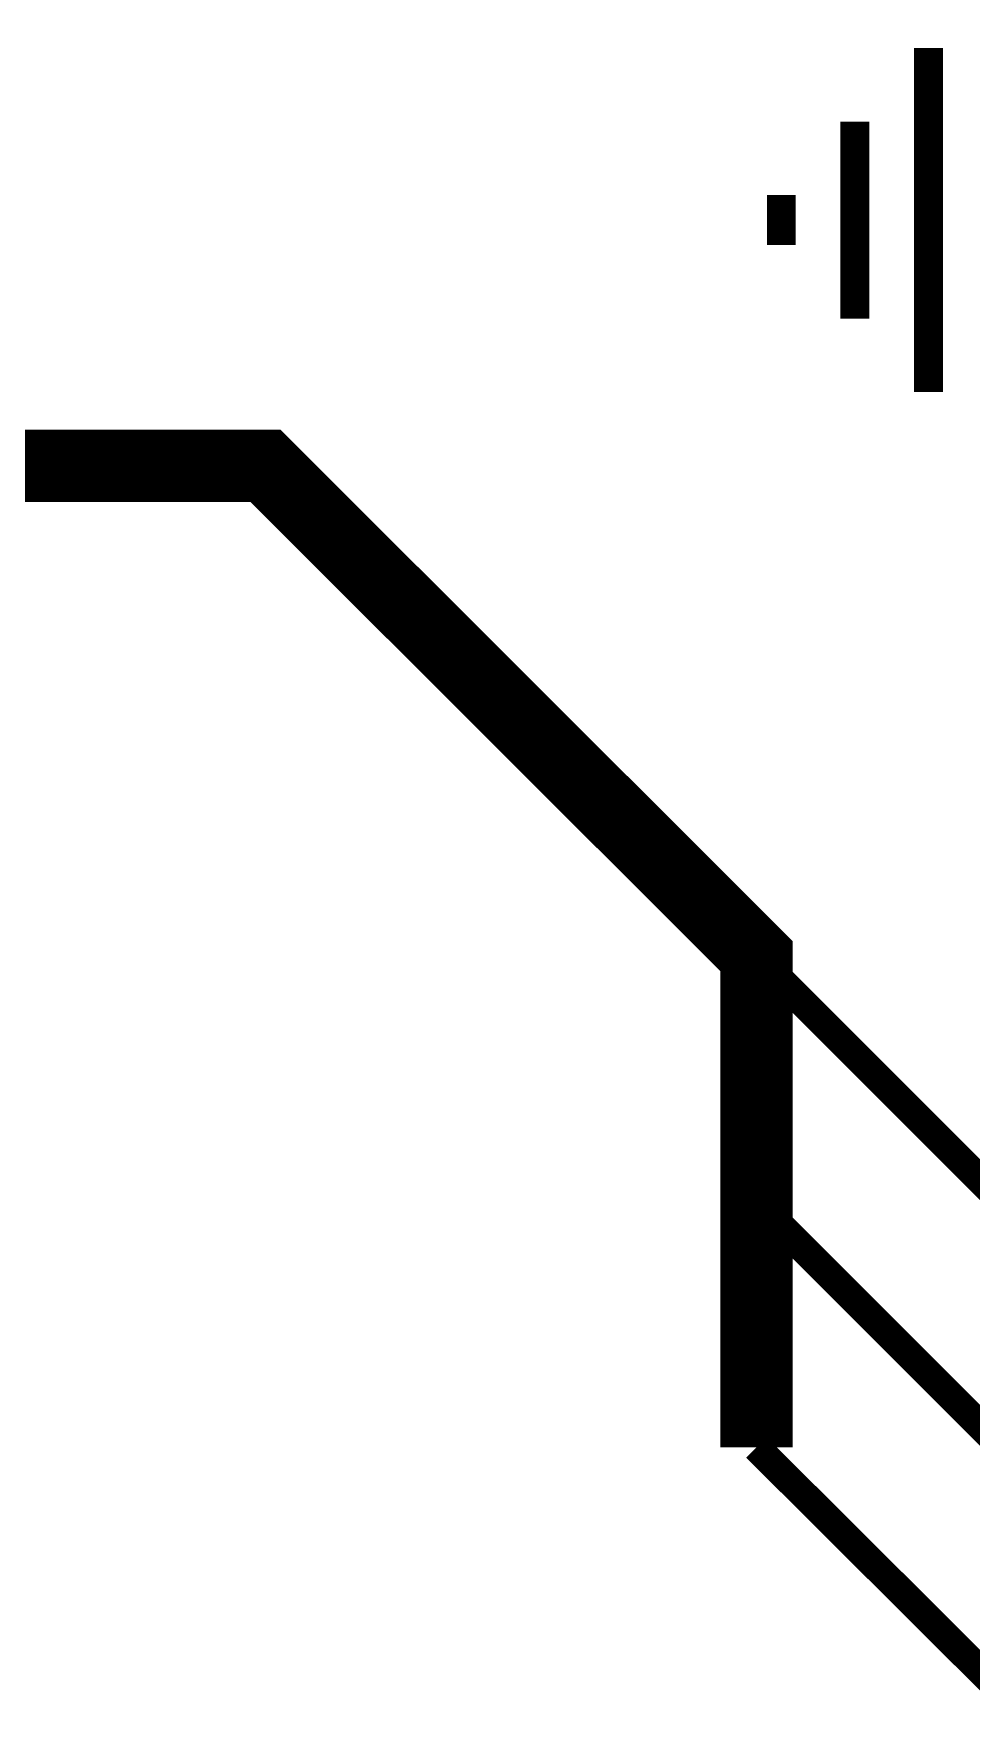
# Model space of a CAD drawing. Header units: inches. Extents: x 0 to 17, y 0 to 11.7.
# Drawn here: x 1.856 to 2.239, y 5.994 to 6.676 of the extents above; entities that cross this region are included whole.
import ezdxf

# ---------------------------------------------------------------- set-up
doc = ezdxf.new("R2010")
doc.units = ezdxf.units.IN
doc.header["$MEASUREMENT"] = 0
doc.layers.add('Sheet', color=255, linetype='Continuous')

msp = doc.modelspace()

# ---------------------------------------------------------------- linework, layer by layer
at = {"layer": 'Sheet'}
for points in [[(2.22107, 6.66985, 0.0118, 0.0118, 0), (2.22107, 6.5296, 0.0118, 0.0118, 0)], [(2.19109, 6.63986, 0.0118, 0.0118, 0), (2.19109, 6.55959, 0.0118, 0.0118, 0)], [(2.1611, 6.60987, 0.0118, 0.0118, 0), (2.1611, 6.58958, 0.0118, 0.0118, 0)], [(2.15096, 6.09958, 0.0295, 0.0295, 0), (2.15096, 6.29981, 0.0295, 0.0295, 0), (1.95077, 6.49961, 0.0295, 0.0295, 0), (1.25098, 6.49961, 0.0295, 0.0295, 0)], [(2.15096, 6.29981, 0.0118, 0.0118, 0), (2.25105, 6.1997, 0.0118, 0.0118, 0)], [(2.15096, 6.1997, 0.0118, 0.0118, 0), (2.25105, 6.09958, 0.0118, 0.0118, 0)], [(2.15096, 6.09958, 0.0118, 0.0118, 0), (2.25105, 5.99991, 0.0118, 0.0118, 0)]]:
    msp.add_lwpolyline(points, format="xyseb", dxfattribs=at)

doc.saveas('drawing.dxf')
